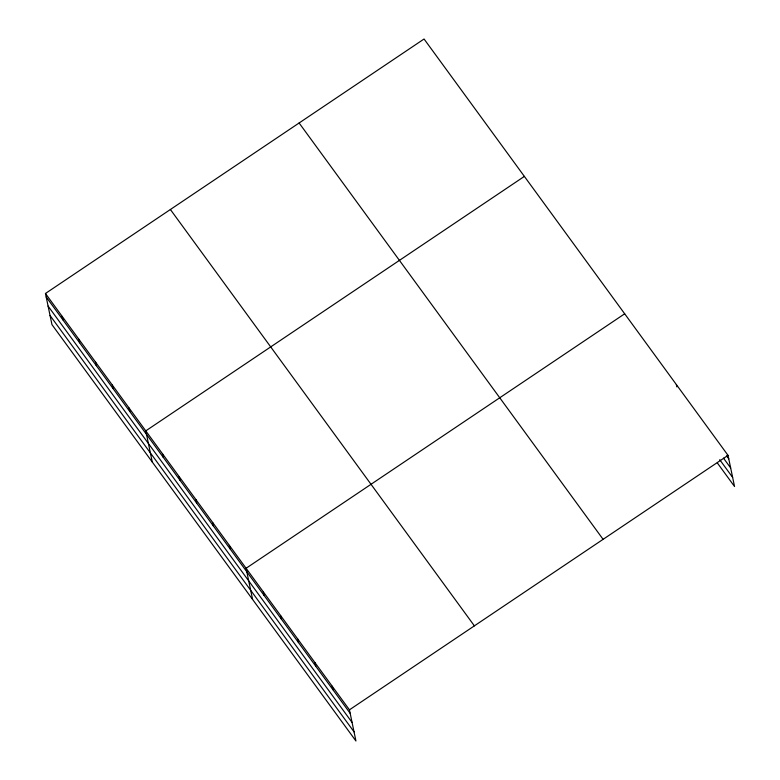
<?xml version="1.0" encoding="UTF-8"?>
<svg xmlns="http://www.w3.org/2000/svg" width="780" height="780" viewBox="0 0 780 780"><rect width="100%" height="100%" fill="white"/><g stroke="black" fill="none" stroke-linecap="round" stroke-linejoin="round"><path stroke-width="1.17" d="M45.454 293.485L349.44 709.839L355.943 741L51.967 324.646L45.454 293.485L424.057 39L728.033 455.354L734.545 486.515L717.317 462.92M524.365 176.397L145.772 430.882L152.275 462.043M624.683 313.794L246.08 568.279L252.593 599.44M349.44 709.839L728.033 455.354M726.609 455.9L728.764 458.845M723.499 458.143L730.675 467.981M719.716 459.693L732.634 477.389M299.11 122.977L603.096 539.331M170.391 209.508L474.377 625.862M46.186 296.975L350.161 713.329M48.087 306.101L352.072 722.456M50.056 315.51L354.042 731.864M676.358 384.569L676.845 386.899M332.212 686.244L332.943 689.734M314.983 662.649L315.715 666.139M297.755 639.054L298.486 642.544M280.537 615.459L281.258 618.959M263.308 591.874L264.04 595.364M229.359 545.376L230.09 548.867M212.647 522.473L213.369 525.974M195.926 499.58L196.657 503.071M179.205 476.677L179.936 480.168M162.484 453.775L163.215 457.275M129.051 407.979L129.782 411.469M112.33 385.076L113.061 388.577M95.609 362.183L96.34 365.674M78.887 339.281L79.618 342.771M62.176 316.378L62.897 319.878"/></g></svg>
